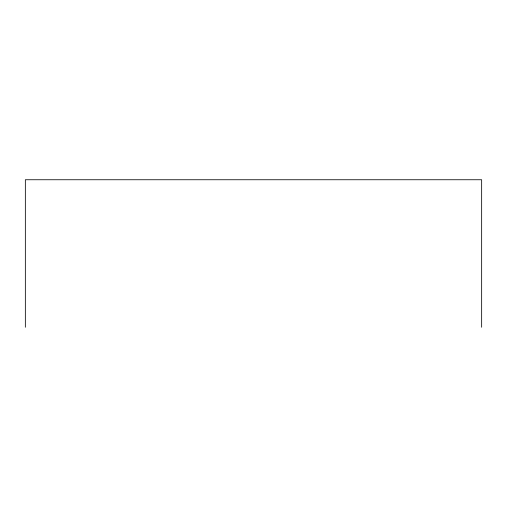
<?xml version="1.0" encoding="UTF-8"?>
<svg xmlns="http://www.w3.org/2000/svg" width="507" height="507" viewBox="0 0 507 507"><rect width="100%" height="100%" fill="white"/><g stroke="black" fill="none" stroke-linecap="round" stroke-linejoin="round"><path stroke-width="0.76" d="M481.65 327.256L481.65 179.744L25.35 179.744L25.35 327.256"/></g></svg>
